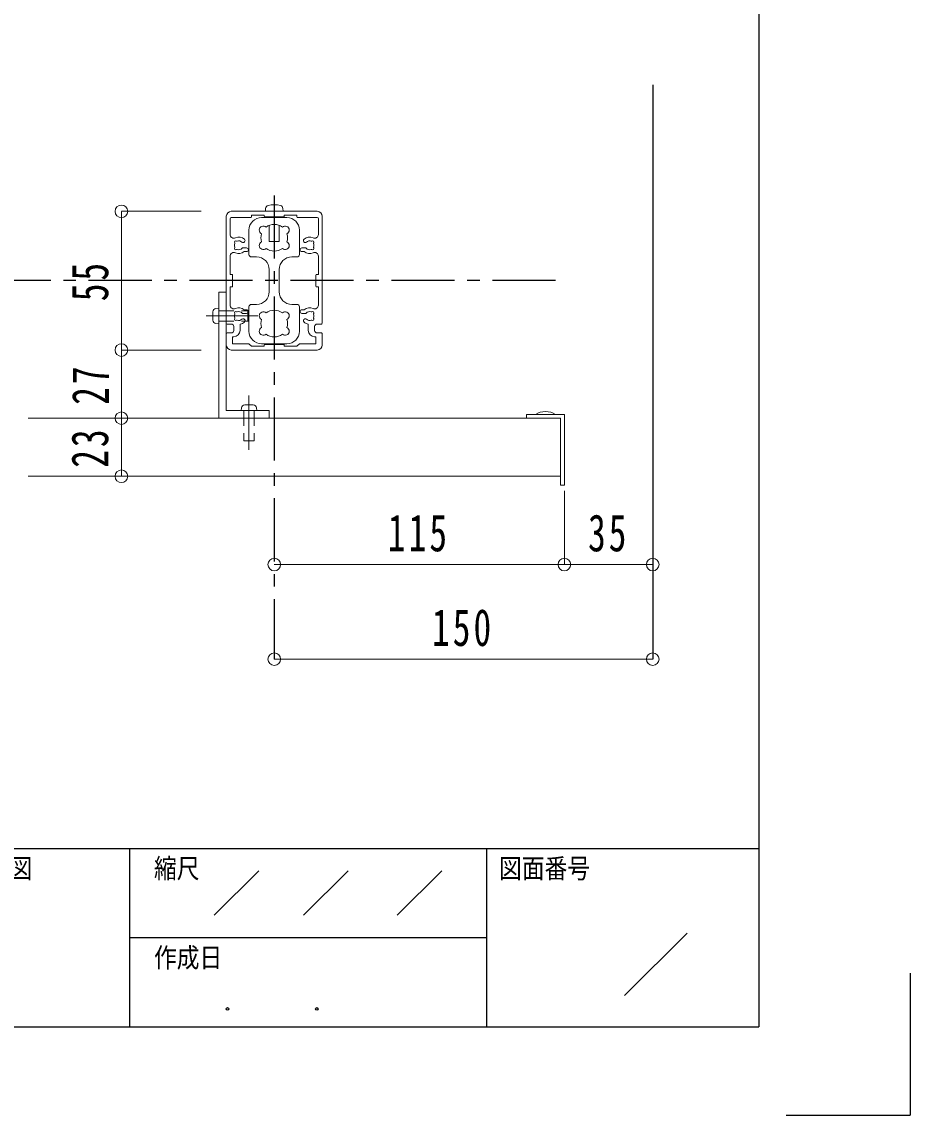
# Model space of a CAD drawing. Units: millimetres at full size, sheet at 1:5. Extents: x -1050 to 1050, y -742 to 742.
# Drawn here: x 698 to 1050, y -742.5 to -309.2 of the extents above; entities that cross this region are included whole.
import ezdxf
from ezdxf.enums import TextEntityAlignment as Align

# ---------------------------------------------------------------- set-up
doc = ezdxf.new("R2010")
doc.units = ezdxf.units.MM
doc.header["$LTSCALE"] = 5
doc.linetypes.add('CHAIN1', pattern=[8, 5, -1, 1, -1])
doc.linetypes.add('DASHED1', pattern=[1.8, 1.2, -0.6])
for name, color, linetype in [('0-0_通り芯', 7, 'CHAIN1'), ('0-1_躯体', 134, 'Continuous'), ('1-4_印刷位置ライン', 7, 'Continuous'), ('1-5_図枠1_1', 7, 'Continuous')]:
    doc.layers.add(name, color=color, linetype=linetype)
for name, color, linetype, lineweight in [('0-3_寸法', 54, 'Continuous', 20), ('0-4_手摺部材', 92, 'Continuous', 20), ('0-6_パネル', 4, 'Continuous', 20), ('0-A_支柱', 6, 'Continuous', 20), ('0-B_足元', 4, 'Continuous', 20)]:
    doc.layers.add(name, color=color, linetype=linetype, lineweight=lineweight)
doc.styles.add('ＭＳ ゴシック', font='')
doc.styles.add('ＭＳ 明朝', font='')
doc.styles.get('ＭＳ ゴシック').set_extended_font_data('MS Gothic')
doc.styles.get('ＭＳ 明朝').set_extended_font_data('MS Mincho')

# ---------------------------------------------------------------- blocks, each defined once
blk = doc.blocks.new('dimension_origin')
at = {"color": 0, "linetype": 'Continuous', "lineweight": -2}
blk.add_circle((0, 0), 1.25, dxfattribs=at)

msp = doc.modelspace()

# ---------------------------------------------------------------- linework, layer by layer
at = {"layer": '0-0_通り芯'}
for p, q in [((798.02, -378.056), (798.02, -561.793)), ((909.462, -411.793), (-151.98, -411.793))]:
    msp.add_line(p, q, dxfattribs=at)
at = {"layer": '0-1_躯体'}
msp.add_line((948.02, -334.192), (948.02, -561.793), dxfattribs=at)
at = {"layer": '0-3_寸法'}
for p, q in [((769.02, -384.293), (737.484, -384.293)), ((737.484, -384.326), (737.484, -439.293)), ((769.02, -439.293), (737.484, -439.293)), ((737.484, -439.293), (737.484, -466.293)), ((737.484, -466.293), (737.484, -489.293)), ((913.02, -495.053), (913.02, -524.293)), ((798.02, -524.293), (913.02, -524.293)), ((913.02, -524.293), (948.02, -524.293)), ((948.02, -561.793), (798.02, -561.793))]:
    msp.add_line(p, q, dxfattribs=at)
at = {"layer": '0-4_手摺部材'}
for p, q in [((776.02, -416.293), (779.02, -416.293)), ((776.02, -416.293), (776.02, -466.293)), ((773.745, -424.132), (773.745, -427.454)), ((774.943, -422.825), (776.02, -422.73)), ((787.52, -427.793), (787.52, -424.602)), ((788.02, -424.293), (787.77, -424.043)), ((774.943, -428.761), (776.02, -428.855)), ((786.444, -427.793), (787.52, -427.793)), ((788.02, -427.293), (787.52, -427.793)), ((785.052, -462.216), (784.958, -463.293)), ((786.359, -461.018), (789.681, -461.018)), ((790.988, -462.216), (791.083, -463.293)), ((898.02, -464.793), (913.02, -464.793)), ((898.02, -466.293), (898.02, -464.793)), ((909.52, -464.793), (901.52, -464.793)), ((911.52, -466.293), (911.52, -492.793)), ((913.02, -492.793), (913.02, -464.793)), ((911.52, -492.793), (913.02, -492.793))]:
    msp.add_line(p, q, dxfattribs=at)
at = {"layer": '0-4_手摺部材', "linetype": 'DASHED1'}
for p, q in [((776.02, -423.793), (787.484, -423.793)), ((787.484, -423.793), (787.52, -423.793)), ((787.77, -424.043), (787.52, -423.793)), ((787.52, -424.602), (787.52, -423.793)), ((776.02, -427.793), (786.444, -427.793)), ((790.02, -463.293), (790.02, -475.293))]:
    msp.add_line(p, q, dxfattribs=at)
at = {"layer": '0-4_手摺部材', "linetype": 'CHAIN1'}
for p, q in [((771.04, -425.793), (791.52, -425.793)), ((788.02, -457.346), (788.02, -478.793))]:
    msp.add_line(p, q, dxfattribs=at)
at = {"layer": '0-4_手摺部材'}
msp.add_lwpolyline([(779.02, -416.293), (779.02, -463.293), (796.02, -463.293), (796.02, -466.293)], dxfattribs=at)
at = {"layer": '0-4_手摺部材', "linetype": 'DASHED1'}
msp.add_lwpolyline([(786.02, -463.293), (786.02, -475.293), (790.02, -475.293)], dxfattribs=at)
at = {"layer": '0-4_手摺部材'}
for centre, radius, start, end in [((775.058, -424.132), 1.312, 95, 180), ((775.058, -427.454), 1.312, 180, 265), ((786.359, -462.331), 1.312, 90, 175), ((789.681, -462.331), 1.312, 5, 90), ((905.52, -471.516), 7.823, 59.2475, 120.7525)]:
    msp.add_arc(centre, radius, start, end, dxfattribs=at)
at = {"layer": '0-6_パネル'}
for p, q in [((911.52, -466.293), (700.52, -466.293)), ((911.52, -489.293), (700.52, -489.293))]:
    msp.add_line(p, q, dxfattribs=at)
at = {"layer": '0-A_支柱'}
for p, q in [((815.02, -384.293), (781.02, -384.293)), ((794.618, -383.174), (794.52, -384.293)), ((794.52, -384.293), (801.52, -384.293)), ((801.422, -383.174), (801.52, -384.293)), ((779.02, -386.293), (779.02, -428.693)), ((780.52, -393.485), (780.52, -387.293)), ((788.72, -386.793), (781.02, -386.793)), ((794.02, -385.793), (794.02, -386.243)), ((794.32, -386.543), (801.72, -386.543)), ((796.02, -386.793), (796.02, -386.543)), ((800.02, -386.543), (800.02, -386.793)), ((802.02, -385.793), (802.02, -386.243)), ((802.02, -385.793), (807.02, -385.793)), ((807.02, -386.493), (807.02, -385.793)), ((807.32, -386.793), (815.02, -386.793)), ((815.52, -393.485), (815.52, -387.293)), ((817.02, -428.693), (817.02, -386.293)), ((780.52, -409.293), (780.52, -402.101)), ((785.697, -398.793), (787.02, -398.793)), ((786.097, -400.293), (787.02, -400.293)), ((810.343, -398.793), (809.02, -398.793)), ((809.943, -400.293), (809.02, -400.293)), ((815.52, -409.293), (815.52, -402.101)), ((780.52, -409.293), (781.22, -409.293)), ((781.52, -409.593), (781.52, -413.993)), ((814.52, -409.593), (814.52, -413.993)), ((815.52, -409.293), (814.82, -409.293)), ((780.52, -414.293), (781.22, -414.293)), ((780.52, -421.485), (780.52, -414.293)), ((815.52, -414.293), (814.82, -414.293)), ((815.52, -421.485), (815.52, -414.293)), ((786.097, -423.293), (787.02, -423.293)), ((809.943, -423.293), (809.02, -423.293)), ((785.697, -424.793), (787.02, -424.793)), ((810.343, -424.793), (809.02, -424.793)), ((779.02, -432.793), (779.02, -437.293)), ((781.02, -428.993), (779.32, -428.993)), ((779.32, -432.493), (781.02, -432.493)), ((782.02, -431.493), (782.02, -429.993)), ((784.52, -431.493), (784.52, -429.004)), ((811.52, -431.493), (811.52, -429.004)), ((814.02, -431.493), (814.02, -429.993)), ((815.02, -428.993), (816.72, -428.993)), ((816.72, -432.493), (815.02, -432.493)), ((817.02, -437.293), (817.02, -432.793)), ((781.52, -433.993), (782.02, -433.993)), ((781.52, -436.793), (781.52, -433.993)), ((781.52, -436.793), (788.02, -436.793)), ((789.02, -437.793), (788.02, -436.793)), ((794.02, -437.793), (794.02, -437.343)), ((794.32, -437.043), (801.72, -437.043)), ((802.02, -437.793), (802.02, -437.343)), ((807.02, -437.793), (808.02, -436.793)), ((814.52, -436.793), (808.02, -436.793)), ((814.52, -433.993), (814.02, -433.993)), ((814.52, -436.793), (814.52, -433.993)), ((781.02, -439.293), (815.02, -439.293)), ((789.02, -437.793), (794.02, -437.793)), ((802.02, -437.793), (807.02, -437.793))]:
    msp.add_line(p, q, dxfattribs=at)
for points in [[(789.02, -386.493), (789.02, -385.793), (794.02, -385.793)], [(800.02, -389.885), (800.02, -396.293), (796.02, -396.293), (796.02, -389.885)]]:
    msp.add_lwpolyline(points, dxfattribs=at)
for centre, radius, start, end in [((781.02, -386.293), 2, 90, 180), ((795.913, -383.287), 1.3, 105.88085, 175), ((798.02, -390.693), 9, 74.11915, 105.88085), ((800.127, -383.287), 1.3, 5, 74.11915), ((815.02, -386.293), 2, 0, 90), ((781.02, -387.293), 0.5, 90, 180), ((788.72, -386.493), 0.3, 270, 360), ((794.32, -386.243), 0.3, 180, 270), ((801.72, -386.243), 0.3, 270, 360), ((807.32, -386.493), 0.3, 180, 270), ((815.02, -387.293), 0.5, 0, 90), ((782.02, -393.485), 1.5, 180, 294.90106), ((814.02, -393.485), 1.5, 245.09894, 360), ((784.02, -397.793), 1.75, 157.5799, 202.4201), ((782.783, -396.555), 0.5, 55.28656, 214.71344), ((782.125, -397.011), 0.3, 337.5799, 34.71344), ((782.125, -398.575), 0.3, 325.28656, 22.4201), ((784.02, -397.793), 3.25, 47.4576, 114.90106), ((783.238, -395.898), 0.3, 235.28656, 292.4201), ((784.02, -397.793), 1.75, 47.4576, 112.4201), ((785.71, -395.951), 0.75, 227.4576, 47.4576), ((810.33, -395.951), 0.75, 132.5424, 312.5424), ((812.02, -397.793), 3.25, 65.09894, 132.5424), ((812.02, -397.793), 1.75, 67.5799, 132.5424), ((812.802, -395.898), 0.3, 247.5799, 304.71344), ((813.257, -396.555), 0.5, 325.28656, 124.71344), ((813.915, -397.011), 0.3, 145.28656, 202.4201), ((813.915, -398.575), 0.3, 157.5799, 214.71344), ((812.02, -397.793), 1.75, 337.5799, 22.4201), ((782.02, -402.101), 1.5, 65.09894, 180), ((782.783, -399.03), 0.5, 145.28656, 304.71344), ((784.02, -397.793), 3.25, 245.09894, 309.71514), ((783.238, -399.688), 0.3, 67.5799, 124.71344), ((784.02, -397.793), 1.75, 247.5799, 318.18969), ((785.697, -399.293), 0.5, 90, 138.18969), ((787.02, -399.543), 0.75, 270, 90), ((809.02, -399.543), 0.75, 90, 270), ((812.02, -397.793), 3.25, 230.28486, 294.90106), ((810.343, -399.293), 0.5, 41.81031, 90), ((812.02, -397.793), 1.75, 221.81031, 292.4201), ((812.802, -399.688), 0.3, 55.28656, 112.4201), ((813.257, -399.03), 0.5, 235.28656, 34.71344), ((814.02, -402.101), 1.5, 0, 114.90106), ((781.22, -409.593), 0.3, 0, 90), ((814.82, -409.593), 0.3, 90, 180), ((781.22, -413.993), 0.3, 270, 360), ((814.82, -413.993), 0.3, 180, 270), ((782.02, -421.485), 1.5, 180, 294.90106), ((782.783, -424.555), 0.5, 55.28656, 214.71344), ((784.02, -425.793), 3.25, 50.28486, 114.90106), ((783.238, -423.898), 0.3, 235.28656, 292.4201), ((784.02, -425.793), 1.75, 41.81031, 112.4201), ((787.02, -424.043), 0.75, 270, 90), ((809.02, -424.043), 0.75, 90, 270), ((812.02, -425.793), 3.25, 65.09894, 129.71514), ((812.02, -425.793), 1.75, 67.5799, 138.18969), ((812.802, -423.898), 0.3, 247.5799, 304.71344), ((813.257, -424.555), 0.5, 325.28656, 124.71344), ((814.02, -421.485), 1.5, 245.09894, 360), ((779.32, -428.693), 0.3, 180, 270), ((784.02, -425.793), 1.75, 157.5799, 202.4201), ((782.783, -427.03), 0.5, 145.28656, 304.71344), ((782.125, -425.011), 0.3, 337.5799, 34.71344), ((782.125, -426.575), 0.3, 325.28656, 22.4201), ((783.238, -427.688), 0.3, 67.5799, 124.71344), ((784.02, -425.793), 1.75, 247.5799, 312.5424), ((784.02, -425.793), 3.25, 278.84988, 312.5424), ((785.71, -427.635), 0.75, 312.5424, 132.5424), ((785.697, -424.293), 0.5, 221.81031, 270), ((810.33, -427.635), 0.75, 47.4576, 227.4576), ((812.02, -425.793), 3.25, 227.4576, 261.15012), ((810.343, -424.293), 0.5, 270, 318.18969), ((812.02, -425.793), 1.75, 227.4576, 292.4201), ((812.802, -427.688), 0.3, 55.28656, 112.4201), ((813.257, -427.03), 0.5, 235.28656, 34.71344), ((813.915, -425.011), 0.3, 145.28656, 202.4201), ((813.915, -426.575), 0.3, 157.5799, 214.71344), ((812.02, -425.793), 1.75, 337.5799, 22.4201), ((816.72, -428.693), 0.3, 270, 360), ((779.32, -432.793), 0.3, 90, 180), ((781.02, -429.993), 1, 0, 90), ((781.02, -431.493), 1, 270, 360), ((782.02, -431.493), 2.5, 270, 360), ((814.02, -431.493), 2.5, 180, 270), ((815.02, -429.993), 1, 90, 180), ((815.02, -431.493), 1, 180, 270), ((816.72, -432.793), 0.3, 0, 90), ((781.02, -437.293), 2, 180, 270), ((794.32, -437.343), 0.3, 90, 180), ((801.72, -437.343), 0.3, 0, 90), ((815.02, -437.293), 2, 270, 360)]:
    msp.add_arc(centre, radius, start, end, dxfattribs=at)
at = {"layer": '0-B_足元'}
for p, q in [((793.02, -386.793), (803.02, -386.793)), ((788.02, -401.393), (788.02, -391.793)), ((808.02, -401.393), (808.02, -391.793)), ((791.02, -402.393), (789.02, -402.393)), ((805.02, -402.393), (807.02, -402.393)), ((796.02, -407.393), (796.02, -416.193)), ((800.02, -407.393), (800.02, -416.193)), ((788.02, -422.193), (788.02, -431.793)), ((791.02, -421.193), (789.02, -421.193)), ((805.02, -421.193), (807.02, -421.193)), ((808.02, -422.193), (808.02, -431.793)), ((793.02, -436.793), (803.02, -436.793))]:
    msp.add_line(p, q, dxfattribs=at)
for centre, radius, start, end in [((793.02, -391.793), 5, 90, 180), ((798.02, -394.793), 5.3, 52.3632, 127.6368), ((803.02, -391.793), 5, 0, 90), ((793.679, -391.753), 1.6, 46.3184, 243.6816), ((798.02, -394.793), 5.3, 162.3632, 197.6368), ((802.362, -391.753), 1.6, 296.3184, 133.6816), ((798.02, -394.793), 5.3, 342.3632, 17.6368), ((793.679, -397.833), 1.6, 116.3184, 313.6816), ((802.362, -397.833), 1.6, 226.3184, 63.6816), ((789.02, -401.393), 1, 180, 270), ((791.02, -407.393), 5, 0, 90), ((798.02, -394.793), 5.3, 232.36321, 307.63679), ((805.02, -407.393), 5, 90, 180), ((807.02, -401.393), 1, 270, 360), ((791.02, -416.193), 5, 270, 360), ((805.02, -416.193), 5, 180, 270), ((789.02, -422.193), 1, 90, 180), ((793.679, -425.753), 1.6, 46.3184, 243.6816), ((798.02, -428.793), 5.3, 52.36321, 127.63679), ((802.362, -425.753), 1.6, 296.3184, 133.6816), ((807.02, -422.193), 1, 0, 90), ((798.02, -428.793), 5.3, 162.3632, 197.6368), ((798.02, -428.793), 5.3, 342.3632, 17.6368), ((793.02, -431.793), 5, 180, 270), ((793.679, -431.833), 1.6, 116.3184, 313.6816), ((798.02, -428.793), 5.3, 232.3632, 307.6368), ((802.362, -431.833), 1.6, 226.3184, 63.6816), ((803.02, -431.793), 5, 270, 360)]:
    msp.add_arc(centre, radius, start, end, dxfattribs=at)
at = {"layer": '1-4_印刷位置ライン'}
for p in [(1050, -686.222), (1000.874, -742.5)]:
    msp.add_line(p, (1050, -742.5), dxfattribs=at)
at = {"layer": '1-5_図枠1_1'}
for p, q in [((990, 682.5), (990, -707.5)), ((-990, -636.793), (990, -636.793)), ((740.657, -636.793), (740.657, -707.5)), ((882.071, -636.793), (882.071, -707.5)), ((774.242, -663.308), (791.919, -645.631)), ((809.596, -663.308), (827.273, -645.631)), ((846.717, -663.308), (864.394, -645.631)), ((936.869, -695.126), (961.616, -670.379)), ((740.657, -672.146), (882.071, -672.146))]:
    msp.add_line(p, q, dxfattribs=at)
msp.add_lwpolyline([(-990, 682.5), (-990, -707.5), (990, -707.5)], dxfattribs=at)
for centre in [(779.545, -700.429), (814.899, -700.429)]:
    msp.add_circle(centre, 0.53, dxfattribs=at)

# ---------------------------------------------------------------- block references
at = {"layer": '0-3_寸法', "xscale": 2, "yscale": 2}
for p, rotation in [((737.484, -384.326), 90), ((737.484, -439.293), 270), ((737.484, -439.293), 90), ((737.484, -466.293), 270), ((737.484, -466.293), 90), ((737.484, -489.293), 270), ((798.02, -524.293), 180), ((913.02, -524.293), 180), ((798.02, -561.793), 180)]:
    msp.add_blockref('dimension_origin', p, dxfattribs=dict(at, rotation=rotation))
for p in [(913.02, -524.293), (948.02, -524.293), (948.02, -561.793)]:
    msp.add_blockref('dimension_origin', p, dxfattribs=at)

# ---------------------------------------------------------------- texts
at = {"layer": '0-3_寸法', "char_height": 14.66, "attachment_point": 7, "rotation": 90, "style": 'ＭＳ ゴシック'}
for s, insert in [('\\T1.17;\\W0.7;55', (732.484, -419.934)), ('\\T1.17;\\W0.7;27', (732.484, -460.974)), ('\\T1.17;\\W0.7;23', (732.484, -485.918))]:
    msp.add_mtext(s, dxfattribs=dict(at, insert=insert))
at = {"layer": '0-3_寸法', "char_height": 14.66, "attachment_point": 7, "style": 'ＭＳ ゴシック'}
for s, insert in [('\\T1.18;\\W0.7;115', (843.02, -519.293)), ('\\T1.17;\\W0.7;35', (922.395, -519.293)), ('\\T1.18;\\W0.7;150', (860.52, -556.793))]:
    msp.add_mtext(s, dxfattribs=dict(at, insert=insert))
at = {"layer": '1-5_図枠1_1', "style": 'ＭＳ 明朝', "width": 0.85}
for s, p in [('検 図', (679.663, -650.934)), ('縮尺', (750.37, -650.934)), ('図面番号', (887.121, -650.934)), ('作成日', (750.37, -686.288))]:
    msp.add_text(s, height=7.776, dxfattribs=at).set_placement(p, align=Align.BOTTOM_LEFT)

doc.saveas('drawing.dxf')
